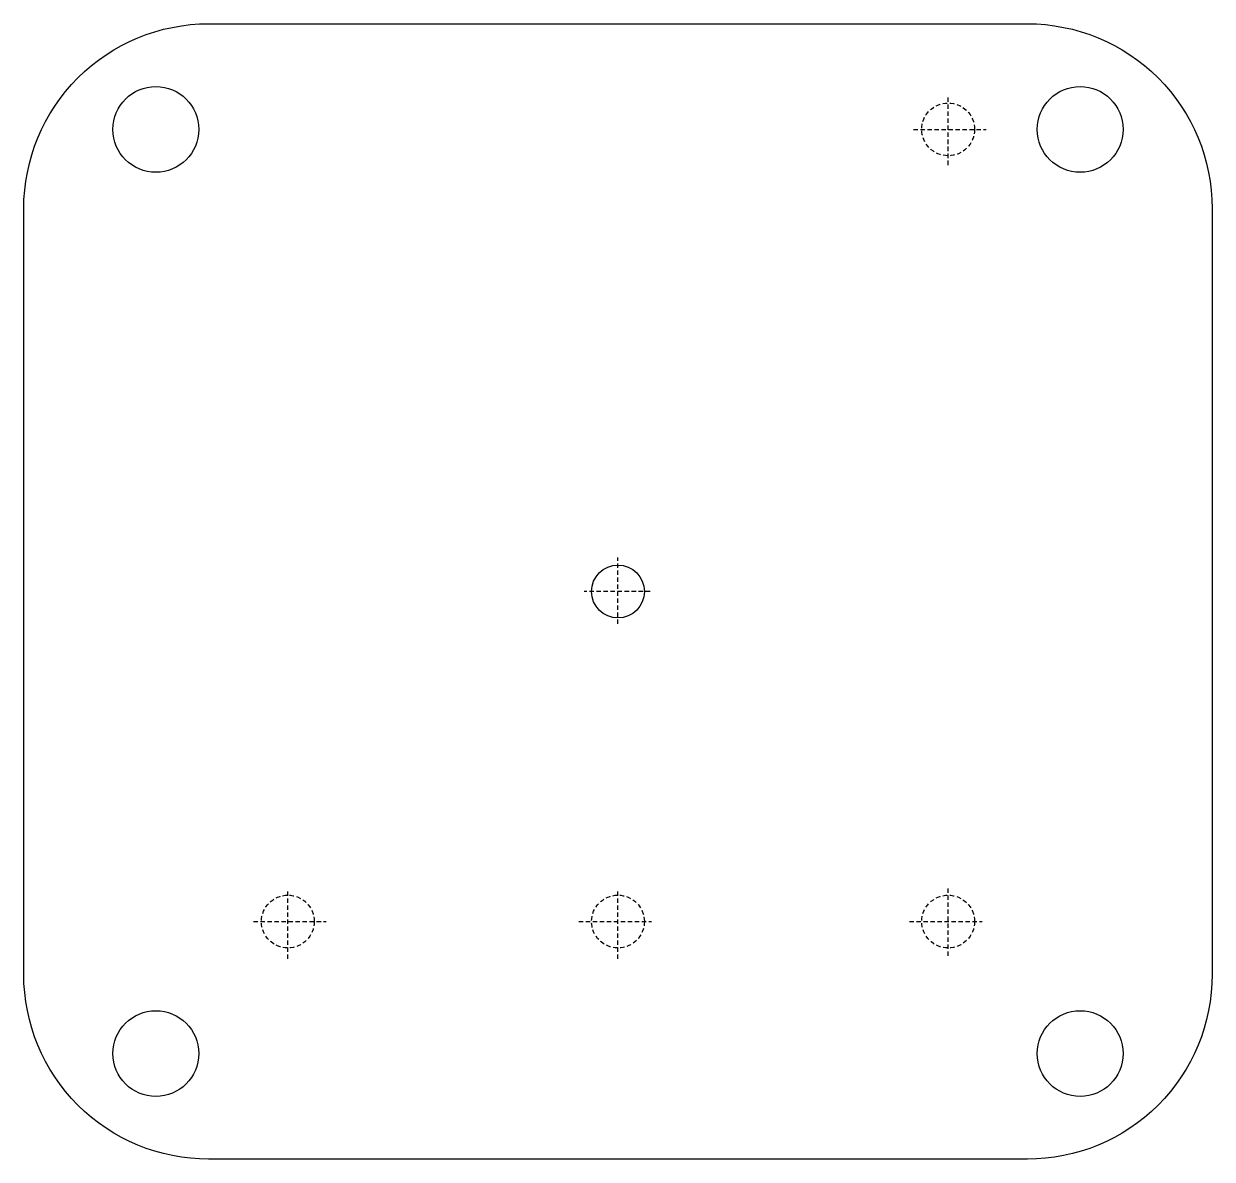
# Model space of a CAD drawing. Header units: millimetres. Extents: x -51.1 to -6.1, y -46.2 to -3.2.
import ezdxf

# ---------------------------------------------------------------- set-up
doc = ezdxf.new("R2010")
doc.units = ezdxf.units.MM
doc.linetypes.add('DASHED', pattern=[0.2067, 0.1654, -0.0413])

msp = doc.modelspace()

# ---------------------------------------------------------------- linework, layer by layer
at = {"color": 190, "linetype": 'DASHED', "lineweight": 25, "true_color": 0x8018ff}
for p, q in [((-16.065, -8.518), (-16.065, -5.882)), ((-17.382, -7.168), (-14.628, -7.168)), ((-28.565, -25.897), (-28.565, -23.38)), ((-27.352, -24.668), (-29.845, -24.668)), ((-41.065, -38.583), (-41.065, -35.947)), ((-28.565, -38.583), (-28.565, -35.947)), ((-16.065, -38.469), (-16.065, -35.833)), ((-42.364, -37.168), (-39.611, -37.168)), ((-30.047, -37.168), (-27.293, -37.168)), ((-17.532, -37.168), (-14.779, -37.168))]:
    msp.add_line(p, q, dxfattribs=at)
msp.add_lwpolyline([(-13.065, -46.168), (-44.065, -46.168, -0.414214), (-51.065, -39.168), (-51.065, -10.168, -0.414214), (-44.065, -3.168), (-13.065, -3.168, -0.414214), (-6.065, -10.168), (-6.065, -39.168, -0.414214)], format="xyb", close=True)
for centre, radius in [((-46.065, -7.168), 1.625), ((-11.065, -7.168), 1.625), ((-28.565, -24.668), 1), ((-46.065, -42.168), 1.625), ((-11.065, -42.168), 1.625)]:
    msp.add_circle(centre, radius)
for centre in [(-16.065, -7.168), (-41.065, -37.168), (-28.565, -37.168), (-16.065, -37.168)]:
    msp.add_circle(centre, 1, dxfattribs=at)

doc.saveas('drawing.dxf')
